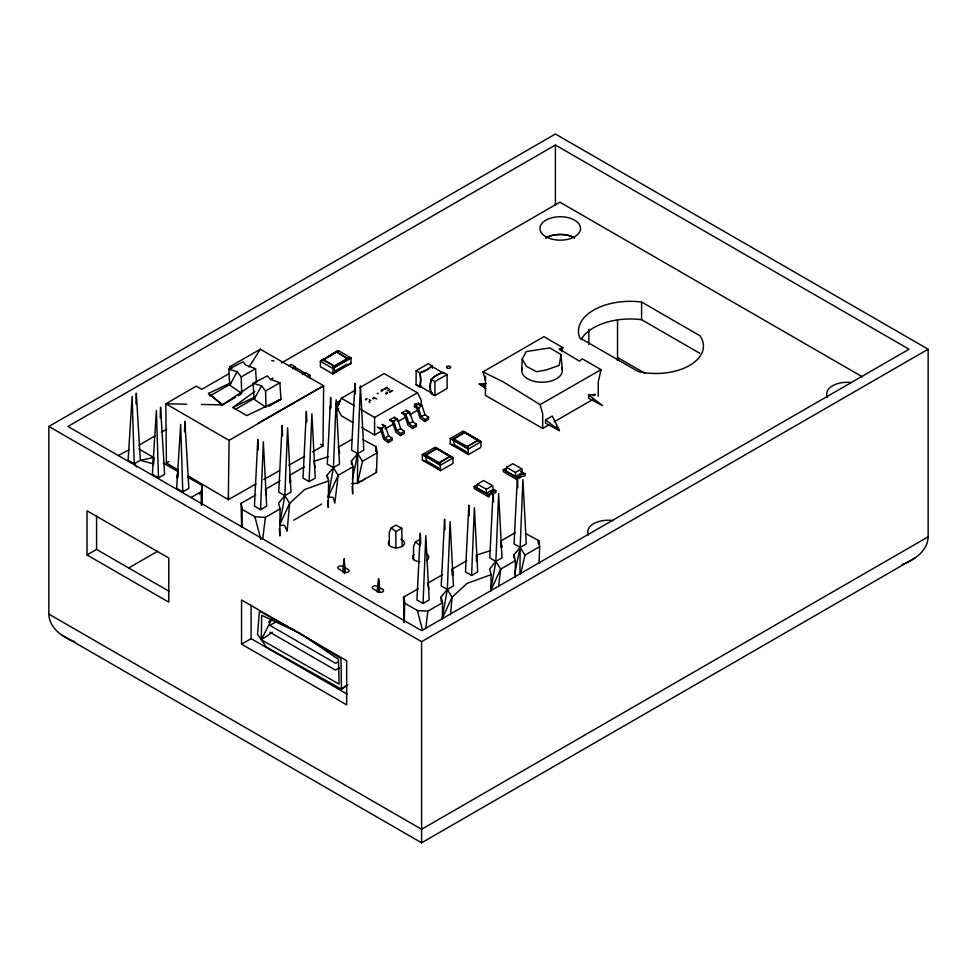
<?xml version="1.0" encoding="UTF-8"?>
<svg xmlns="http://www.w3.org/2000/svg" width="977" height="977" viewBox="0 0 977 977"><rect width="100%" height="100%" fill="white"/><g stroke="black" fill="none" stroke-linecap="round" stroke-linejoin="round"><path stroke-width="1.47" d="M421.197 403.257L421.282 400.387L417.423 392.754L374.606 417.448L374.594 434.985L361.82 427.596M416.068 384.596L419.951 386.965L416.068 384.596L416.165 370.71L428.28 363.713L432.042 365.838L432.555 367.779M486.326 493.361L486.351 489.306L492.603 485.691L493.251 489.379L486.326 493.361L476.776 487.828L477.411 484.165L483.676 480.537L492.603 485.691M515.453 476.544L515.477 472.489L521.742 468.875L522.377 472.563L515.453 476.544L505.903 471.012L506.538 467.348L512.803 463.721L521.742 468.875M351.464 464.038L351.464 461.046L357.68 453.597L363.798 450.055L360.44 385.781L357.68 453.597L357.435 483.42L351.464 483.554M400.533 435.547L400.546 433.654L396.772 430.478L393.731 421.258L389.689 419.902L394.219 417.301L397.517 419.048L400.765 428.83L404.331 431.297L404.27 433.397L400.533 435.547L395.819 432.164L392.632 422.443L389.689 419.902M412.673 428.537L412.685 426.631L408.923 423.456L405.882 414.236L401.828 412.892L406.371 410.279L409.668 412.038L412.905 421.82L416.483 424.287L416.41 426.375L412.673 428.537L407.971 425.154L404.783 415.433L401.828 412.892M424.824 421.527L424.836 419.622L421.063 416.446L418.62 408.349L414.651 404.344L418.522 403.269L421.808 405.015L425.056 414.81L428.634 417.277L428.561 419.365L424.824 421.527L420.11 418.132L417.069 408.704L414.407 406.603L414.651 404.344L421.808 405.015L418.62 408.349M519.947 574.244L520.155 547.401L522.915 479.585L526.273 543.871L520.155 547.401L513.951 554.851L513.951 557.855M279.849 523.574L284.844 495.644L287.604 427.828L290.963 492.103L284.844 495.644L278.64 503.094L280.069 508.883L279.825 535.946L279.349 528.496M351.464 461.046L352.905 466.835L352.66 493.898L352.184 486.448M442.398 619.235L442.544 602.687L441.115 596.898L447.332 589.449L453.45 585.919L450.092 521.633L447.332 589.449L442.068 618.856L452.107 597.167L467.153 583.342L491.101 574.659L489.672 568.858L495.876 561.409L501.995 557.879L498.636 493.605L495.876 561.409L490.625 590.829L500.664 569.139L515.38 560.639L513.951 554.851M515.233 577.187L515.38 560.639M73.226 641.168C61.807 636.601 49.155 627.588 48.85 614.081L48.85 426.46L555.4 134.008L928.15 349.204L928.15 536.825C927.771 550.979 914.154 560.09 902.15 564.547M312.481 451.862L323.008 445.891L323.631 385.768L260.334 349.216L229.778 366.79L230.145 369.77M202.031 504.718L202.263 485.557L187.547 477.057M258.319 423.029L323.631 385.768L229.094 440.383L228.313 499.662L188.341 476.007M241.82 527.287L242.211 507.955L241.075 503.363L255.791 494.863M331.105 407.922L330.641 397.395L327.283 464.075L333.401 467.604L338.176 475.335L334.83 503.094L333.157 497.427L328.15 497.024L333.401 467.604L336.161 399.801L339.52 464.075L333.401 467.604L327.185 475.054L328.626 480.855L328.26 507.429L327.906 500.468M404.27 622.581L404.686 601.759L403.55 597.167L418.278 588.679M490.881 590.902L491.101 574.659M153.621 463.525L153.719 457.529L139.003 449.029M177.875 477.582L177.985 471.549L163.269 463.049M437.195 448.846L450.58 456.137L438.136 463.11L424.763 455.587L437.207 448.296L450.58 456.137L438.148 463.757L424.763 455.587L437.207 448.296M465.113 432.726L478.498 440.016L466.053 446.99L452.681 439.467L465.125 432.188L478.498 440.016L466.066 447.637L452.681 439.467L465.125 432.188M386.99 392.925L386.233 392.253L386.904 393.267L385.915 393.816L386.99 392.925L386.33 393.597M201.714 504.987L202.263 485.557L201.189 491.626L201.262 505.133M135.95 403.806L136.304 393.218L140.334 460.289L134.215 463.819L128.097 460.289L132.139 396.406L134.215 463.819L136.878 467.018M160.228 417.826L160.57 407.238L164.612 474.309L158.494 477.838L152.375 474.309L156.405 410.425L158.494 477.838M184.506 431.834L184.848 421.246L188.879 488.317L182.772 491.846L176.654 488.317L180.684 424.433L182.772 491.846M392.192 438.319L392.119 440.407L388.382 442.557L383.68 439.174L380.493 429.465L377.354 427.083L381.592 428.268L385.378 426.057L388.614 435.84L392.192 438.319L388.455 440.468L388.382 442.557M355.372 393.902L354.92 383.375L351.561 450.055L357.68 453.597L362.455 461.315L357.435 483.42L376.463 472.441L377.171 452.815L376.218 446.745L376.218 451.252M539.048 563.228L539.658 546.631L538.693 540.562L538.693 543.554M260.578 509.652L263.338 441.848L266.684 506.123L260.578 509.652L254.46 506.123L257.806 439.442L258.27 449.97M309.123 481.624L311.883 413.808L315.241 478.095L309.123 481.624L303.004 478.095L306.363 411.402L306.827 421.93M423.053 603.456L425.813 535.652L429.172 599.927L423.053 603.456L416.935 599.927L420.293 533.247L420.745 543.774M471.61 575.429L474.37 507.613L477.716 571.899L471.61 575.429L465.492 571.899L468.838 505.219L469.302 515.746M521.706 370.234L522.207 359.096L526.273 351.549L549.88 347.91L560.993 354.553L562.3 369.672M153.34 464.979L153.719 457.529L140.334 460.289L153.242 463.88M266.403 495.473L265.353 489.343L280.069 480.855M314.96 467.446L314.191 462.463M428.879 589.278L427.828 583.159L442.544 574.659M477.435 561.25L476.385 555.119L490.662 550.552M228.533 496.658L228.313 499.662L255.937 483.981M450.519 614.741L452.107 597.167L447.332 589.449L441.213 585.919L444.572 519.227L445.023 529.754M342.622 572.095L344.185 558.881L345.26 572.559M377.024 591.964L378.6 578.738L379.662 592.416M262.715 539.292L265.353 517.383L280.069 508.883M425.716 628.712L427.828 611.187L442.544 602.687M498.551 586.664L500.664 569.139L495.876 561.409L489.77 557.879L493.116 491.199L493.58 501.726M370.332 400.228L370.772 400.497M369.538 400.167L369.306 399.617M322.801 359.866L336.186 351.696L348.618 359.316L335.233 366.607L322.801 359.866L336.186 351.696L348.618 359.316M488.561 496.805L490.869 493.886L495.84 492.603L495.84 490.552L490.784 491.883L490.576 493.238L488.561 494.753L488.561 496.805L474.175 488.5L474.175 486.448L477.069 485.361M519.593 478.315L520.008 477.069L524.979 475.787L524.979 473.735L519.911 475.066L519.703 476.422L517.7 477.936L503.302 469.632L503.302 471.683L517.7 479.988M305.984 373.666L294.48 367.022A30.25 17.464 0 0 1 292.489 368.769M443.143 372.958L431.639 366.326A30.25 17.464 0 0 1 420.55 372.725L420.073 373.556A30.25 17.464 60 0 1 420.073 386.367L431.578 392.998M373.153 398.628L374.374 397.761L373.019 398.811M560.993 354.553L559.235 365.349L546.424 369.917L536.471 371.724L526.493 366.399L522.207 359.096M176.825 477.729L177.985 471.549M419.817 386.88L420.611 379.455L419.854 372.872L416.165 370.71M352.355 479.28L357.68 453.597M514.537 574.513L520.155 547.401L514.036 543.871L517.395 477.179L517.859 487.706M561.934 351.72L562.789 347.58L543.92 336.674L483.004 371.834L485.484 380.468M520.582 574.281L524.942 555.119L520.155 547.401M562.789 347.58L559.308 349.009L579.398 361.111L582.28 358.84L601.05 369.636L598.266 381.738L598.266 396.344M333.316 366.485L334.281 367.047L333.316 366.485L335.233 371.455L332.839 373.947L333.316 366.485L348.618 357.655L351.012 357.936L351.012 363.456L332.839 373.947L320.407 366.766L320.407 361.246L321.848 359.866L322.801 360.415L338.579 350.755L351.012 357.936L332.839 368.427L320.407 361.246L338.579 350.755L337.138 351.036L338.103 351.586L337.138 351.036M369.269 401.84L369.892 402.329L369.282 401.462M431.175 379.418C430.136 384.572 427.963 393.853 434.936 395.514L447.148 388.455L447.063 374.557L443.363 372.384L441.421 372.909L435.498 375.766L431.175 379.418L434.936 381.543L447.063 374.557M381.555 391.154L382.154 390.678M402.158 545.899L401.718 528.203L395.844 525.174L391.191 527.91L389.286 532.331L389.286 545.716M420.122 539.194L415.469 541.93L413.552 546.351L413.552 559.736M280.216 523.696L289.632 503.363L304.677 489.538L328.626 480.855M328.15 497.024L338.176 475.335L352.905 466.835M355.652 390.018L341.388 398.25L337.505 405.919L337.59 408.777L341.376 415.799L352.88 422.43M271.862 619.1L261.286 639.752L339.104 684.12L338.457 659.353L300.122 633.426L340.949 658.535L341.449 689.127L266.342 647.043L257.525 634.378L259.467 611.15L300.037 633.377L261.689 615.29L261.286 639.752L272.461 632.241M365.545 399.715L366.79 398.885L365.545 399.715L366.228 399.153M335.673 404.893L336.98 402.5L340.179 400.79M229.754 385.243L237.13 371.724L228.728 369.208L229.754 385.243L241.673 393.255L241.221 376.939L237.13 371.724M254.105 399.3L261.494 385.793L253.08 383.302L254.105 399.3L266.025 407.311L265.573 390.995L261.494 385.793M336.809 407.421L338.127 405.015M249.05 366.949L260.334 349.216M199.552 494.191L201.189 491.626L191.04 497.549M381.763 390.934L381.494 391.582M424.763 454.366L423.81 455.477L424.763 454.366L440.065 463.196L440.542 470.658L452.974 463.477L452.974 457.957L451.533 456.577L450.58 457.126L434.802 447.466L422.369 454.647L422.369 460.167L440.542 470.658L438.148 467.617L426.68 460.997L424.763 454.366L422.369 454.647L440.542 465.137L452.974 457.957L434.802 447.466L436.243 447.747L435.278 448.296L436.243 447.747M452.681 438.246L451.728 439.357L452.681 438.246L467.983 447.087L468.459 454.537L480.892 447.356L480.892 441.836L479.451 440.456L478.498 441.006L462.719 431.345L450.287 438.526L450.287 444.046L468.459 454.537L466.066 451.496L454.598 444.877L452.681 438.246L450.287 438.526L468.459 449.017L480.892 441.836L462.719 431.345L464.16 431.626L463.196 432.176L464.16 431.626M268.528 622.227L271.533 618.917M431.162 393.426L434.936 395.514L434.936 381.543M332.839 368.427L334.281 367.047M431.248 393.487L432.335 392.51M293.076 368.085L294.871 366.546L291.109 364.421L288.691 365.813M432.042 365.838L427.718 369.208L419.854 372.872M414.407 406.603L418.522 403.269L419.951 405.272M253.08 383.302L267.38 375.901L270.128 379.161L279.886 382.752L280.949 399.227L246.827 415.604L232.831 407.519L254.777 391.435M270.641 379.809L273.071 378.026M347.556 684.743L341.449 689.127L347.727 685.011M256.597 381.848L222.475 404.869L201.604 404.466M381.604 390.263L381.054 390.641L383.35 389.603L381.604 390.263L382.422 389.884M400.546 433.654L404.331 431.297M412.685 426.631L416.483 424.287M424.836 419.622L428.634 417.277M348.533 358.73L335.233 366.607L322.886 359.267M336.137 410.255L338.738 408.716M178.022 469.9L166.42 463.025L168.874 461.571M339.349 667.816L335.465 670.112L269.823 632.192M118.364 455.526L128.964 449.86M393.731 421.258L397.517 419.048M405.882 414.236L409.668 412.038M381.592 428.268L384.877 438.014L388.614 435.84M293.662 520.204L321.628 504.071M555.4 145.036L67.963 426.46L421.6 630.629L909.037 349.204L555.4 145.036L555.4 205.243M228.96 373.666L201.86 389.31L196.206 386.171L165.809 403.782L166.42 463.025M209.786 396.027L230.792 383.9M139.003 445.182L154.83 436.047M161.437 432.237L166.713 429.184M281.498 362.907L559.906 202.178L862.471 376.866M235.604 397.285L222.475 404.869L219.923 403.403M238.229 395.77L240.855 394.256M235.457 409.326L255.144 397.957M307.474 376.658L309.892 375.253L306.204 373.08L304.262 373.605M269.139 406.041L280.949 399.227L268.516 405.968M335.233 370.906L346.701 364.287L347.665 365.386M359.536 387.771L384.156 373.568L417.423 392.754M87.014 554.96L168.789 602.162L168.789 558.026L87.014 510.812L87.014 554.96L96.576 549.44L169.106 591.317M383.961 388.993L387.039 387.21M384.596 389.359L386.904 388.016L389.493 389.518L387.466 390.69M389.212 391.862L391.386 390.605M389.835 392.217L392.778 390.519M128.659 568.003L157.676 551.248M304.348 466.835L289.632 475.335L290.865 481.527M338.176 447.295L351.671 439.516M374.594 434.985L381.091 431.236M384.975 428.988L394.061 423.749M397.957 421.502L405.748 417.008M409.632 414.761L417.423 410.267M362.455 461.315L377.171 452.815M425.716 462.097L426.68 460.997M453.633 445.976L454.598 444.877M439.1 463.757L440.065 463.196L439.1 464.307L440.542 465.137M467.018 447.637L467.983 447.087L467.018 448.187L468.459 449.017M437.195 468.716L438.148 468.166M465.113 452.607L466.066 452.046M545.569 419.927L552.274 416.055L559.418 430.637L545.569 423.249L545.569 419.927L559.418 430.637L556.243 425.63M593.161 395.77L595.396 394.476L588.691 395.026L588.691 398.347L602.614 405.626L588.691 395.026M485.484 376.157L485.398 395.355L542.699 428.439L549.159 424.702M554.203 421.783L593.1 399.337M395.893 548.012L395.844 531.598L401.718 528.203M486.79 495.583L491.162 493.055M515.917 478.754L520.289 476.226M241.551 644.173L346.676 704.869L346.676 660.733L241.551 600.025L241.551 644.173L251.101 638.653L347.043 694.049M452.217 575.062L452.107 569.139L466.823 560.639M515.38 532.612L500.664 541.111L502.093 546.9M524.942 555.119L539.658 546.631M48.85 426.46L421.6 641.669L928.15 349.204M928.15 536.825L421.6 829.278L48.85 614.081M914.912 557.989L421.6 842.797L62.088 635.233M241.221 376.939L255.534 368.695L256.414 382.166M265.573 390.995L279.886 382.752M483.004 371.834L503.131 381.836L540.122 404.625L601.05 369.636M263.827 479.499L279.605 470.535M288.813 465.308L304.592 456.344M276.32 621.714L269.847 625.353L335.526 663.273L338.213 661.869M228.728 369.208L243.029 361.844L245.789 365.105L255.534 368.695M208.48 393.462L222.475 404.869L208.48 393.462L230.316 382.984M232.831 407.519L254.667 397.041M421.063 416.446L425.056 414.81M408.923 423.456L412.905 421.82M396.772 430.478L400.765 428.83M503.302 469.632L506.208 468.533M320.407 361.246L322.801 360.415L321.848 359.866M346.701 364.836L351.012 363.456M313.898 461.315L328.187 456.748M377.232 393.56L378.319 393.34M349.571 358.205L348.618 357.655L351.012 357.936M339.837 402.048L336.98 402.5L339.178 404.417M486.375 383.631L479.206 383.998L486.009 388.785M186.692 404.185L165.809 403.782L229.094 440.383M242.186 509.408L254.887 516.735L265.353 517.383M404.673 603.212L417.374 610.54L427.828 611.187M279.593 525.052L284.612 525.467L287.116 531.195L289.632 503.363L284.844 495.644L278.726 492.103L282.084 425.422L282.548 435.95M484.946 384.914L479.206 383.998L485.679 386.184M271.643 360.598L274.061 361.05M450.287 438.526L451.728 438.807M422.369 454.647L423.81 454.916M431.81 366.216L432.115 366.595A30.25 17.464 60 0 1 432.359 367.889M450.287 444.046L454.598 445.427M422.369 460.167L426.68 461.547M480.892 441.836L478.498 441.006L479.451 440.456M452.974 457.957L450.58 457.126L451.533 456.577M443.094 372.713L442.666 372.689A30.25 17.464 0 0 0 431.578 379.088L431.101 379.919A30.25 17.464 60 0 0 431.101 392.73L431.333 393.084M420.122 386.611L420.55 386.636A30.25 17.464 0 0 0 421.795 386.196M305.984 373.458L305.508 373.385A30.25 17.464 0 0 0 302.491 374.533M74.85 641.804L73.763 641.388M524.979 473.735L520.656 471.439M493.886 489.624L495.84 490.552M385.378 426.057L382.08 424.311L383.509 426.302M362.931 439.626L376.218 446.745M525.418 533.442L538.693 540.562M229.778 366.79L232.037 368.048M641.596 302.04L699.862 335.685A47.421 27.38 0 0 1 689.542 365.471A47.421 27.38 0 0 1 637.957 371.419L579.691 337.786A51.879 29.945 0 0 1 641.596 302.04L641.596 319.699L699.862 353.332M617.525 319.699L617.525 357.484L645.211 373.47M506.538 467.348L515.477 472.489M335.233 371.455L336.186 372.005M373.751 397.395L376.682 399.092M477.411 484.165L486.351 489.306M474.175 486.448L488.561 494.753M344.307 567.222L348.252 569.506A3.041 1.759 0 0 1 348.252 571.985A3.041 1.759 0 0 1 343.953 571.985L338.689 568.944A3.041 1.759 0 0 1 338.689 566.465A3.041 1.759 0 0 1 342.988 566.465M341.388 398.25L354.175 405.626M360.562 409.326L374.606 417.448M384.877 438.014L388.455 440.468M320.554 444.181L323.008 445.891M415.469 541.93L420.122 545.606M391.191 527.91L395.844 531.598M294.724 366.937L294.956 367.303A30.25 17.464 60 0 1 295.201 368.598M559.308 349.009L560.236 350.047M406.371 410.279L408.508 413.271M394.219 417.301L395.648 419.292M540.122 404.625L542.699 413.833L542.699 428.439M417.374 610.54L422.589 630.47M254.887 516.735L260.859 539.512M338.469 448.443L339.617 453.096M452.107 569.139L453.34 575.331M376.218 469.265L376.463 472.441M519.911 475.066L520.008 477.069M490.784 491.883L490.869 493.886M330.153 406.811L330.226 408.984M500.749 544.091L500.835 547.083M425.996 542.211L426.143 548.109M403.55 597.167L404.136 622.215M241.075 503.363L241.624 526.933M538.217 540.831L538.29 543.798M375.742 447.026L375.84 451.472M289.717 479.78L289.766 482.736M466.053 446.99L466.066 447.637M438.136 463.11L438.148 463.757M378.6 578.738L378.795 592.074M344.185 558.881L344.405 573.694M476.385 555.119L476.434 561.225M309.892 375.253L309.917 378.038M588.85 329.31L588.85 344.576M441.115 596.898L441.115 601.392M421.6 641.669L421.6 842.943M327.185 475.054L327.185 478.058M251.101 605.166L251.101 638.653M96.576 515.954L96.576 549.44M617.525 357.484A40.546 23.411 -60 0 1 617.415 360.525M545.85 237.948A20.273 11.7 0 0 1 574.513 237.948M561.653 367.474A20.322 11.736 0 0 1 542.504 382.239A20.322 11.736 0 0 1 522.158 368.011M581.022 339.605A51.879 29.945 0 0 1 641.596 319.699M545.935 237.838A20.273 11.7 0 0 1 574.598 237.838M827.592 397.395A20.273 11.7 0 0 1 850.955 382.52M588.472 534.981A20.273 11.7 0 0 1 613.3 520.643M426.412 553.825A8.097 4.677 0 0 1 426.412 560.432M419.878 561.787A8.097 4.677 0 0 1 413.943 554.533M400.9 539.219A8.097 4.677 0 0 1 403.281 545.581A8.097 4.677 0 0 1 392.351 547.169A8.097 4.677 0 0 1 389.261 540.904M364.971 478.315A7.437 4.287 0 0 1 358.889 481.563M382.654 589.363L377.403 586.334A3.041 1.759 0 0 0 373.104 586.334A3.041 1.759 0 0 0 373.104 588.813L378.355 591.854A3.041 1.759 0 0 0 382.654 591.854A3.041 1.759 0 0 0 382.654 589.363M549.318 238.315A20.273 11.7 0 0 0 580.521 229.009A20.273 11.7 0 0 0 550.955 218.054A20.273 11.7 0 0 0 549.318 238.315M447.551 368.244A2.064 1.185 0 0 0 450.653 367.23A2.064 1.185 0 0 0 447.588 366.18A2.064 1.185 0 0 0 447.551 368.244"/></g></svg>
